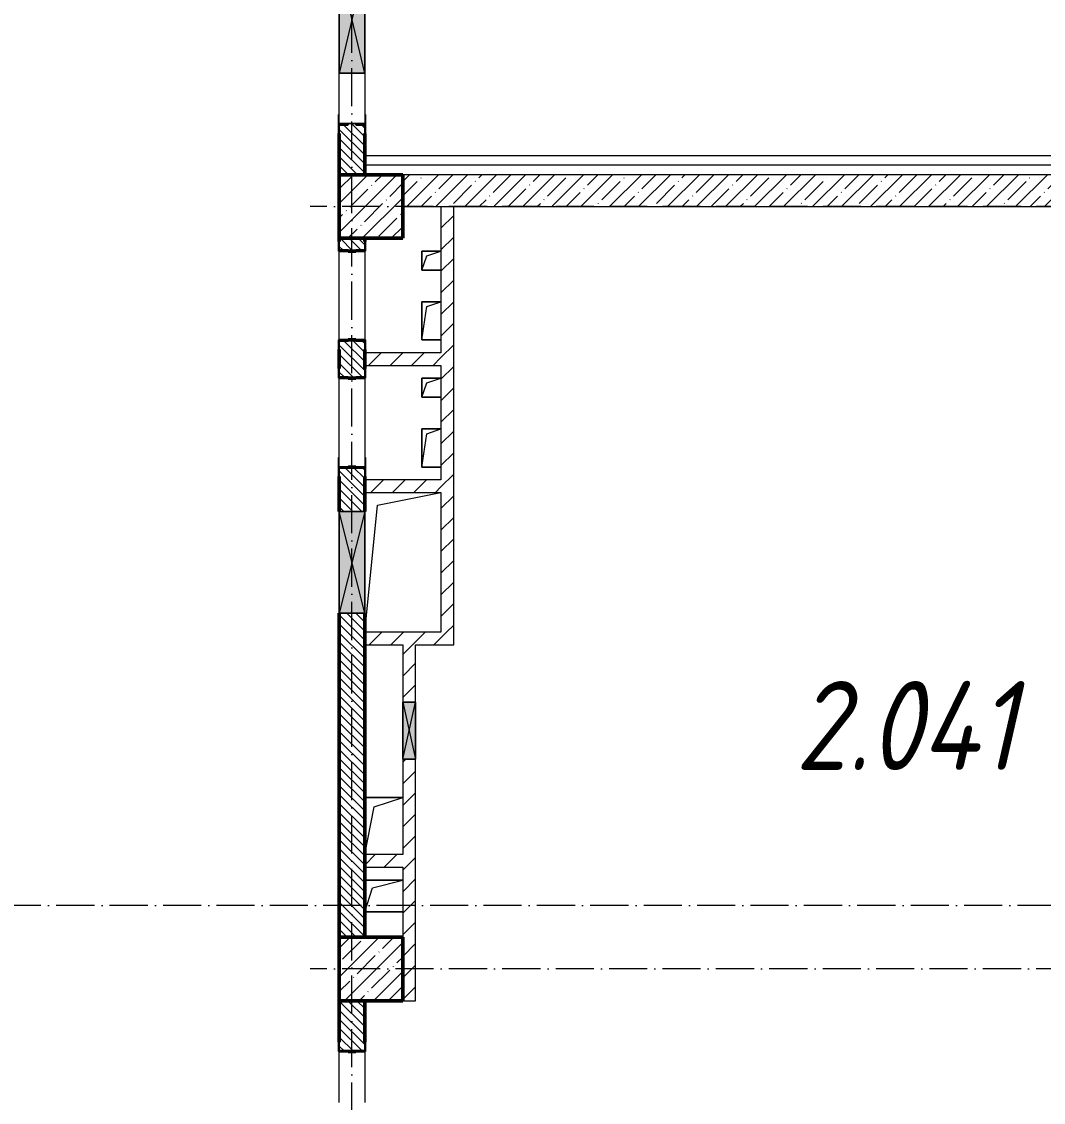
# Model space of a CAD drawing. Header units: millimetres. Extents: x -12989 to 629078, y -109036 to 555275.
# Drawn here: x 607319 to 615357, y 91065 to 99571 of the extents above; entities that cross this region are included whole.
import ezdxf

# ---------------------------------------------------------------- set-up
doc = ezdxf.new("R2010")
doc.units = ezdxf.units.MM
doc.linetypes.add('50_200_ШТРИХ_1Т_ш5_п1_п1_', pattern=[700, 500, -100, 0, -100])
for name, color, linetype, lineweight in [('A-DETL-____-OTLN-4', 7, 'Continuous', 18), ('A-DETL-GENF-OTLN', 7, 'Continuous', 9), ('A-FLOR-____-OTLN', 7, 'Continuous', 9), ('A-GENM-____-MCUT', 7, 'Continuous', 25), ('A-GENM-____-OTLN', 7, 'Continuous', 9), ('A-GENM-____-OTLN-1', 7, 'Continuous', 25), ('A-GLAZ-____-OTLN', 7, 'Continuous', 9), ('A-WALL-____-MCUT-1', 7, 'Continuous', 9), ('A-WALL-____-MCUT-2', 7, 'Continuous', 50), ('A-WALL-____-PATT-1', 7, 'Continuous', 9), ('A-WALL-FNSH-MCUT-1', 7, 'Continuous', 9), ('I-WALL-____-OTLN', 7, 'Continuous', 9), ('S-COLS-____-MCUT', 7, 'Continuous', 50), ('S-COLS-____-OTLN', 7, 'Continuous', 9), ('S-GRID-____-OTLN-1', 7, '50_200_ШТРИХ_1Т_ш5_п1_п1_', 9), ('Марки помещений', 7, 'Continuous', 9)]:
    doc.layers.add(name, color=color, linetype=linetype, lineweight=lineweight)
doc.styles.add('ISOCPEUR_I_3', font='isocpeui.ttf', dxfattribs={"width": 0.85, "height": 2.2})
pattern_1 = [(135, (516567.8, 90784.41), (-35.35534, -35.35534), [])]
pattern_2 = [(45, (516567.8, 90784.41), (-84.85281, 84.85281), [])]

# ---------------------------------------------------------------- blocks, each defined once
blk = doc.blocks.new('BSC_Колонна _Прямоугольная - 500х500-V23-АР1_План отверстий 2 этажа в осях 1-64_А-ГГ')
at = {"layer": 'S-COLS-____-OTLN'}
h = blk.add_hatch(dxfattribs=at)
h.set_pattern_fill('FP_52', color=256, style=0, pattern_type=2)
h.set_pattern_definition([(45, (-93500, -7331.04), (-114.04925, 114.04925), []), (45, (-93385.95, -7331.04), (-114.04925, 114.04925), [201.613, -40.323, 3.353, -36.97])])
h.paths.add_polyline_path([(-250, -250), (250, -250), (250, 250), (-250, 250)], flags=0)
at = {"layer": 'S-COLS-____-MCUT'}
for p, q in [((250, 250), (-250, 250)), ((-250, 250), (-250, -250)), ((250, -250), (250, 250)), ((-250, -250), (250, -250))]:
    blk.add_line(p, q, dxfattribs=at)
blk = doc.blocks.new('BSC_Колонна _Прямоугольная - 500х500-V78-АР1_План отверстий 2 этажа в осях 1-64_А-ГГ')
at = {"layer": 'S-COLS-____-OTLN'}
h = blk.add_hatch(dxfattribs=at)
h.set_pattern_fill('FP_107', color=256, style=0, pattern_type=2)
h.set_pattern_definition([(45, (-93500, -1331.04), (-114.04925, 114.04925), []), (45, (-93385.95, -1331.04), (-114.04925, 114.04925), [201.613, -40.323, 3.353, -36.97])])
h.paths.add_polyline_path([(-250, -250), (250, -250), (250, 250), (-250, 250)], flags=0)
at = {"layer": 'S-COLS-____-MCUT'}
for p, q in [((250, 250), (-250, 250)), ((-250, 250), (-250, -250)), ((250, -250), (250, 250)), ((-250, -250), (250, -250))]:
    blk.add_line(p, q, dxfattribs=at)
blk = doc.blocks.new('Фахверк_СКБ_Уголок - 200_3960-28268576-АР1_План отверстий 2 этажа в осях 1-64_А-ГГ')
at = {"layer": 'A-GENM-____-MCUT'}
for p, q in [((200, 156), (125, 156)), ((125, 156), (125, 81)), ((131, 81), (131, 150)), ((131, 150), (200, 150)), ((200, 150), (200, 156)), ((125, 81), (131, 81)), ((131, 19), (125, 19)), ((125, 19), (125, -56)), ((131, -50), (131, 19)), ((125, -56), (200, -56)), ((200, -50), (131, -50)), ((200, -56), (200, -50))]:
    blk.add_line(p, q, dxfattribs=at)
blk = doc.blocks.new('154_Стойка_СКБ_Уголок - СМ-2480_200-28346303-АР1_План отверстий 2 этажа в осях 1-64_А-ГГ')
at = {"layer": 'A-GENM-____-MCUT'}
for p, q in [((125, 156), (125, 81)), ((200, 156), (125, 156)), ((131, 81), (131, 150)), ((131, 150), (200, 150)), ((200, 150), (200, 156)), ((125, 81), (131, 81)), ((131, 19), (125, 19)), ((125, 19), (125, -56)), ((131, -50), (131, 19)), ((125, -56), (200, -56)), ((200, -50), (131, -50)), ((200, -56), (200, -50))]:
    blk.add_line(p, q, dxfattribs=at)
blk = doc.blocks.new('Стойка_Влож_Полоса боковая - Полоса-28213942-АР1_План отверстий 2 этажа в осях 1-64_А-ГГ')
at = {"layer": 'A-GENM-____-OTLN'}
for p, q in [((-5, 60), (0, 60)), ((-5, -60), (-5, 60)), ((0, 31), (0, -31)), ((0, -60), (-5, -60))]:
    blk.add_line(p, q, dxfattribs=at)
blk = doc.blocks.new('Стойка_Влож_Уголок_Опорный - Уголок-28213941-АР1_План отверстий 2 этажа в осях 1-64_А-ГГ')
at = {"layer": 'A-GENM-____-OTLN'}
for p, q in [((-212, -6), (-212, 0)), ((0, 0), (0, -6)), ((-212, -75), (-212, -6)), ((-212, -6), (-206, -6)), ((-212, -75), (-206, -75)), ((-6, -6), (0, -6)), ((-6, -75), (0, -75)), ((0, -6), (0, -75))]:
    blk.add_line(p, q, dxfattribs=at)
blk = doc.blocks.new('154_Стойка_СКБ_Уголок - СМ-2180_200-28268025-АР1_План отверстий 2 этажа в осях 1-64_А-ГГ')
at = {"layer": 'A-GENM-____-MCUT'}
for p, q in [((125, 156), (125, 81)), ((200, 156), (125, 156)), ((131, 81), (131, 150)), ((131, 150), (200, 150)), ((200, 150), (200, 156)), ((125, 81), (131, 81)), ((131, 19), (125, 19)), ((125, 19), (125, -56)), ((131, -50), (131, 19)), ((125, -56), (200, -56)), ((200, -50), (131, -50)), ((200, -56), (200, -50))]:
    blk.add_line(p, q, dxfattribs=at)
blk = doc.blocks.new('Фахверк_СКБ_Уголок - 200_3960_зеркало-28268689-АР1_План отверстий 2 этажа в осях 1-64_А-ГГ')
at = {"layer": 'A-GENM-____-MCUT'}
for p, q in [((200, 156), (125, 156)), ((125, 156), (125, 81)), ((131, 81), (131, 150)), ((131, 150), (200, 150)), ((200, 150), (200, 156)), ((125, 81), (131, 81)), ((131, 19), (125, 19)), ((125, 19), (125, -56)), ((131, -50), (131, 19)), ((125, -56), (200, -56)), ((200, -50), (131, -50)), ((200, -56), (200, -50))]:
    blk.add_line(p, q, dxfattribs=at)
blk = doc.blocks.new('AR_Отверстие прямоугольное _в плите_ - AR_Отверстие прямоугольное _в плите_-30423627-АР1_План отверстий 2 этажа в осях 1-64_А-ГГ')
at = {"layer": 'A-GENM-____-OTLN'}
for p, q in [((75, 75), (-75, 75)), ((-75, 75), (-75, -75)), ((-75, -75), (-37.5, 37.5)), ((-37.5, 37.5), (75, 75)), ((-75, -75), (75, -75))]:
    blk.add_line(p, q, dxfattribs=at)
blk = doc.blocks.new('AR_Отверстие прямоугольное _в плите_ - AR_Отверстие прямоугольное _в плите_-30423637-АР1_План отверстий 2 этажа в осях 1-64_А-ГГ')
at = {"layer": 'A-GENM-____-OTLN'}
for p, q in [((75, 150), (-75, 150)), ((-75, 150), (-75, -150)), ((-75, -150), (-37.5, 112.5)), ((-37.5, 112.5), (75, 150)), ((-75, -150), (75, -150))]:
    blk.add_line(p, q, dxfattribs=at)
blk = doc.blocks.new('AR_Отверстие прямоугольное _в плите_ - AR_Отверстие прямоугольное _в плите_-30552713-АР1_План отверстий 2 этажа в осях 1-64_А-ГГ')
at = {"layer": 'A-GENM-____-OTLN'}
for p, q in [((-200, 450), (300, 550)), ((-300, -550), (-200, 450))]:
    blk.add_line(p, q, dxfattribs=at)
blk = doc.blocks.new('AR_Отверстие прямоугольное _в плите_ - AR_Отверстие прямоугольное _в плите_-30552572-АР1_План отверстий 2 этажа в осях 1-64_А-ГГ')
at = {"layer": 'A-GENM-____-OTLN'}
for p, q in [((150, 125), (-150, 125)), ((-87.5, 62.5), (150, 125)), ((-150, -125), (-87.5, 62.5)), ((-150, -125), (150, -125))]:
    blk.add_line(p, q, dxfattribs=at)
blk = doc.blocks.new('AR_Отверстие прямоугольное _в плите_ - AR_Отверстие прямоугольное _в плите_-V177-АР1_План отверстий 2 этажа в осях 1-64_А-ГГ')
at = {"layer": 'A-GENM-____-OTLN'}
for p, q in [((150, 225), (-150, 225)), ((-75, 150), (150, 225)), ((-150, -225), (-75, 150))]:
    blk.add_line(p, q, dxfattribs=at)
blk = doc.blocks.new('AR_Отверстие прямоугольное _в стене_ - AR_Отверстие прямоугольное _в стене__ОВ-36856221-АР1_План отверстий 2 этажа в осях 1-64_А-ГГ')
at = {"layer": 'A-GLAZ-____-OTLN'}
blk.add_hatch(color=256, dxfattribs=at).paths.add_polyline_path([(-225, -50), (225, -50), (225, 50), (-225, 50)], flags=0)
at = {"layer": 'A-DETL-GENF-OTLN'}
for p, q in [((-225, -50), (-225, 50)), ((-225, 50), (225, 50)), ((225, 50), (-225, -50)), ((-225, 50), (225, -50)), ((225, 50), (-225, 50)), ((-225, 50), (-225, -50)), ((225, 50), (225, -50)), ((225, -50), (225, 50)), ((225, -50), (-225, -50)), ((-225, -50), (225, -50))]:
    blk.add_line(p, q, dxfattribs=at)
blk = doc.blocks.new('AR_Отверстие прямоугольное _в стене__БезПР - AR_Отверстие прямоугольное _в стене__БезПР-36854796-АР1_План отверстий 2 этажа в осях 1-64_А-ГГ')
at = {"layer": 'A-GLAZ-____-OTLN'}
blk.add_hatch(color=256, dxfattribs=at).paths.add_polyline_path([(400, -100), (400, 100), (-400, 100), (-400, -100), (355.2, -100)], flags=0)
at = {"layer": 'A-DETL-GENF-OTLN'}
for p, q in [((-400, -100), (-400, 100)), ((-400, 100), (400, 100)), ((400, 100), (-400, -100)), ((-400, 100), (400, -100)), ((400, 100), (-400, 100)), ((-400, 100), (-400, -100)), ((400, 100), (400, -100)), ((400, -100), (400, 100)), ((400, -100), (-400, -100)), ((-400, -100), (400, -100))]:
    blk.add_line(p, q, dxfattribs=at)
at = {"layer": 'A-GLAZ-____-OTLN'}
blk.add_line((400, 100), (-400, 100), dxfattribs=at)
blk = doc.blocks.new('AR_Отверстие прямоугольное _в стене_ - AR_Отверстие прямоугольное _в стене__ОВ-36798040-АР1_План отверстий 2 этажа в осях 1-64_А-ГГ')
at = {"layer": 'A-GLAZ-____-OTLN'}
blk.add_hatch(color=256, dxfattribs=at).paths.add_polyline_path([(425, -100), (425, 100), (-425, 100), (-425, -100)], flags=0)
at = {"layer": 'A-DETL-GENF-OTLN'}
for p, q in [((-425, -100), (-425, 100)), ((-425, 100), (425, 100)), ((425, 100), (-425, -100)), ((-425, 100), (425, -100)), ((425, 100), (-425, 100)), ((-425, 100), (-425, -100)), ((425, 100), (425, -100)), ((425, -100), (425, 100)), ((425, -100), (-425, -100)), ((-425, -100), (425, -100))]:
    blk.add_line(p, q, dxfattribs=at)
blk = doc.blocks.new('3эт')
at = {"layer": 'S-GRID-____-OTLN-1', "color": 251, "ltscale": 0.6, "true_color": 0x636466}
for p, q in [((377120.7, -91346.1), (377120.7, -36982.5)), ((387845.1, -79532.4), (376792, -79532.4)), ((387697.2, -85032.4), (279101.9, -85032.4)), ((387845.1, -85532.4), (376792, -85532.4))]:
    blk.add_line(p, q, dxfattribs=at)

msp = doc.modelspace()

# ---------------------------------------------------------------- hatches: boundary and pattern name
at = {"layer": 'A-WALL-____-PATT-1'}
h = msp.add_hatch(dxfattribs=at)
h.set_pattern_fill('FP_6', color=256, style=0, pattern_type=2)
h.set_pattern_definition(pattern_1)
h.paths.add_polyline_path([(610017.7976, 98365.4504), (610017.7976, 98759.4504), (609948.7976, 98759.4504), (609948.7976, 98765.4504), (609886.7976, 98765.4504), (609886.7976, 98759.4504), (609817.7976, 98759.4504), (609817.7976, 98365.4504)], flags=0)
h.paths.add_polyline_path([(609948.7976, 100465.4504), (609948.7976, 100471.4504), (610017.7976, 100471.4504), (610017.7976, 100865.4504), (609817.7976, 100865.4504), (609817.7976, 100471.4504), (609886.7976, 100471.4504), (609886.7976, 100465.4504)], flags=0)
h = msp.add_hatch(dxfattribs=at)
h.set_pattern_fill('FP_25', color=256, style=0, pattern_type=2)
h.set_pattern_definition([(45, (516567.8, 90784.41), (-114.04925, 114.04925), []), (45, (516681.85, 90784.41), (-114.04925, 114.04925), [201.612, -40.322, 3.353, -36.97])])
h.paths.add_polyline_path([(617317.7976, 98115.4504), (617317.7976, 98365.4504), (610317.7976, 98365.4504), (610317.7976, 98115.4504), (617299.5724, 98115.4504)], flags=0)
h = msp.add_hatch(dxfattribs=at)
h.set_pattern_fill('FP_4', color=256, style=0, pattern_type=2)
h.set_pattern_definition(pattern_2)
h.paths.add_polyline_path([(610717.7976, 94765.4504), (610717.7976, 98115.4504), (610617.7976, 98115.4504), (610617.7976, 94765.4504)], flags=0)
h = msp.add_hatch(dxfattribs=at)
h.set_pattern_fill('FP_6', color=256, style=0, pattern_type=2)
h.set_pattern_definition(pattern_1)
h.paths.add_polyline_path([(609817.7976, 92365.4504), (610017.7976, 92365.4504), (610017.7976, 94915.4504), (609817.7976, 94915.4504)], flags=0)
h.paths.add_polyline_path([(609998.8787, 95715.4504), (610017.7976, 95715.4504), (610017.4733, 96059.4504), (609948.7976, 96059.4504), (609948.7976, 96065.4504), (609886.7976, 96065.4504), (609886.7976, 96059.4504), (609817.7976, 96059.4504), (609817.7976, 95715.4504), (609948.7976, 95715.4504)], flags=0)
h.paths.add_polyline_path([(609948.7976, 96765.4504), (609948.7976, 96771.4504), (610017.7976, 96771.4504), (610017.7976, 97059.4504), (609948.7976, 97059.4504), (609948.7976, 97065.4504), (609886.7976, 97065.4504), (609886.7976, 97059.4504), (609817.7976, 97059.4504), (609817.7976, 96771.4504), (609886.7976, 96771.4504), (609886.7976, 96765.4504)], flags=0)
h.paths.add_polyline_path([(609948.7976, 97765.4504), (609948.7976, 97771.4504), (610017.7976, 97771.4504), (610017.7976, 97865.4504), (609817.7976, 97865.4504), (609817.7976, 97771.4504), (609886.7976, 97771.4504), (609886.7976, 97765.4504)], flags=0)
h = msp.add_hatch(dxfattribs=at)
h.set_pattern_fill('FP_4', color=256, style=0, pattern_type=2)
h.set_pattern_definition(pattern_2)
h.paths.add_polyline_path([(610617.7976, 96865.4504), (610617.7976, 96965.4504), (610017.7976, 96965.4504), (610017.7976, 96865.4504), (610229.7153, 96865.4504)], flags=0)
h = msp.add_hatch(dxfattribs=at)
h.set_pattern_fill('FP_4', color=256, style=0, pattern_type=2)
h.set_pattern_definition(pattern_2)
h.paths.add_polyline_path([(610617.7976, 95865.4504), (610617.7976, 95965.4504), (610017.7976, 95965.4504), (610017.7976, 95865.4504), (610229.7153, 95865.4504)], flags=0)
h = msp.add_hatch(dxfattribs=at)
h.set_pattern_fill('FP_4', color=256, style=0, pattern_type=2)
h.set_pattern_definition(pattern_2)
h.paths.add_polyline_path([(610017.7976, 94665.4504), (610717.7976, 94665.4504), (610717.7976, 94765.4504), (610017.7976, 94765.4504)], flags=0)
h = msp.add_hatch(dxfattribs=at)
h.set_pattern_fill('FP_4', color=256, style=0, pattern_type=2)
h.set_pattern_definition(pattern_2)
h.paths.add_polyline_path([(610417.7976, 91865.4504), (610417.7976, 93765.4504), (610317.7976, 93765.4504), (610317.7976, 91865.4504)], flags=0)
h.paths.add_polyline_path([(610417.7976, 94215.4504), (610417.7976, 94665.4504), (610317.7976, 94665.4504), (610317.7976, 94215.4504), (610390.5249, 94215.4504)], flags=0)
h = msp.add_hatch(dxfattribs=at)
h.set_pattern_fill('FP_4', color=256, style=0, pattern_type=2)
h.set_pattern_definition(pattern_2)
h.paths.add_polyline_path([(610017.7976, 92915.4504), (610317.7976, 92915.4504), (610317.7976, 93015.4504), (610017.7976, 93015.4504)], flags=0)
h = msp.add_hatch(dxfattribs=at)
h.set_pattern_fill('FP_6', color=256, style=0, pattern_type=2)
h.set_pattern_definition(pattern_1)
h.paths.add_polyline_path([(610017.7976, 89365.4504), (610017.7976, 89759.4504), (609948.7976, 89759.4504), (609948.7976, 89765.4504), (609886.7976, 89765.4504), (609886.7976, 89759.4504), (609817.7976, 89759.4504), (609817.7976, 89365.4504), (609977.7976, 89365.4504)], flags=0)
h.paths.add_polyline_path([(609948.7976, 91465.4504), (609948.7976, 91471.4504), (610017.7976, 91471.4504), (610017.7976, 91865.4504), (609817.7976, 91865.4504), (609817.7976, 91471.4504), (609886.7976, 91471.4504), (609886.7976, 91465.4504)], flags=0)

# ---------------------------------------------------------------- linework, layer by layer
at = {"layer": 'A-DETL-____-OTLN-4'}
for p, q in [((617567.7976, 98515.4504), (610017.7976, 98515.4504)), ((617567.7976, 98440.4504), (610017.7976, 98440.4504))]:
    msp.add_line(p, q, dxfattribs=at)
at = {"layer": 'A-FLOR-____-OTLN'}
for p, q in [((610467.7976, 97765.4504), (610617.7976, 97765.4504)), ((610467.7976, 97615.4504), (610467.7976, 97765.4504)), ((610617.7976, 97615.4504), (610467.7976, 97615.4504)), ((610467.7976, 97365.4504), (610617.7976, 97365.4504)), ((610467.7976, 97065.4504), (610467.7976, 97365.4504)), ((610617.7976, 97065.4504), (610467.7976, 97065.4504)), ((610467.7976, 96765.4504), (610617.7976, 96765.4504)), ((610467.7976, 96615.4504), (610467.7976, 96765.4504)), ((610617.7976, 96615.4504), (610467.7976, 96615.4504)), ((610467.7976, 96365.4504), (610617.7976, 96365.4504)), ((610467.7976, 96065.4504), (610467.7976, 96365.4504)), ((610617.7976, 96065.4504), (610467.7976, 96065.4504)), ((610017.7976, 93465.4504), (610317.7976, 93465.4504)), ((610017.7976, 92815.4504), (610317.7976, 92815.4504)), ((610317.7976, 92565.4504), (610017.7976, 92565.4504))]:
    msp.add_line(p, q, dxfattribs=at)
at = {"layer": 'A-WALL-____-MCUT-1'}
for p, q in [((617317.7976, 98365.4504), (610317.7976, 98365.4504)), ((610317.7976, 98115.4504), (617317.7976, 98115.4504))]:
    msp.add_line(p, q, dxfattribs=at)
at = {"layer": 'A-WALL-____-MCUT-2'}
for p, q in [((609817.7976, 98690.4504), (609817.7976, 98365.4504)), ((610017.7976, 98365.4504), (610017.7976, 98690.4504)), ((609817.7976, 97865.4504), (609817.7976, 97840.4504)), ((610017.7976, 97840.4504), (610017.7976, 97865.4504)), ((609886.7976, 97765.4504), (609948.7976, 97765.4504)), ((609948.7976, 97065.4504), (609886.7976, 97065.4504)), ((609817.7976, 96990.4504), (609817.7976, 96840.4504)), ((610017.7976, 96840.4504), (610017.7976, 96990.4504)), ((609886.7976, 96765.4504), (609948.7976, 96765.4504)), ((609948.7976, 96065.4504), (609886.7976, 96065.4504)), ((609817.7976, 95990.4504), (609817.7976, 95715.4504)), ((610017.7976, 95715.4504), (610017.7976, 95990.4504)), ((609817.7976, 94915.4504), (609817.7976, 92365.4504)), ((610017.7976, 92365.4504), (610017.7976, 94915.4504)), ((609817.7976, 91865.4504), (609817.7976, 91540.4504)), ((610017.7976, 91540.4504), (610017.7976, 91865.4504)), ((609886.7976, 91465.4504), (609948.7976, 91465.4504))]:
    msp.add_line(p, q, dxfattribs=at)
at = {"layer": 'A-WALL-FNSH-MCUT-1'}
for p, q in [((610617.7976, 98115.4504), (610617.7976, 96965.4504)), ((610717.7976, 94665.4504), (610717.7976, 98115.4504)), ((610617.7976, 96965.4504), (610017.7976, 96965.4504)), ((610017.7976, 96865.4504), (610617.7976, 96865.4504)), ((610617.7976, 96865.4504), (610617.7976, 95965.4504)), ((610617.7976, 95965.4504), (610017.7976, 95965.4504)), ((610017.7976, 95865.4504), (610617.7976, 95865.4504)), ((610617.7976, 95865.4504), (610617.7976, 94765.4504)), ((610617.7976, 94765.4504), (610017.7976, 94765.4504)), ((610017.7976, 94665.4504), (610317.7976, 94665.4504)), ((610317.7976, 94665.4504), (610317.7976, 94215.4504)), ((610417.7976, 94215.4504), (610417.7976, 94665.4504)), ((610417.7976, 94665.4504), (610717.7976, 94665.4504)), ((610317.7976, 93765.4504), (610317.7976, 93015.4504)), ((610417.7976, 91865.4504), (610417.7976, 93765.4504)), ((610317.7976, 93015.4504), (610017.7976, 93015.4504)), ((610017.7976, 92915.4504), (610317.7976, 92915.4504)), ((610317.7976, 92915.4504), (610317.7976, 92365.4504)), ((610317.7976, 91865.4504), (610417.7976, 91865.4504))]:
    msp.add_line(p, q, dxfattribs=at)
at = {"layer": 'I-WALL-____-OTLN'}
for p, q in [((609817.7976, 98765.4504), (609817.7976, 99165.4504)), ((610017.7976, 99165.4504), (610017.7976, 98765.4504)), ((609817.7976, 97065.4504), (609817.7976, 97765.4504)), ((610017.7976, 97765.4504), (610017.7976, 97065.4504)), ((609817.7976, 96065.4504), (609817.7976, 96765.4504)), ((610017.7976, 96765.4504), (610017.7976, 96065.4504)), ((609817.7976, 91065.4504), (609817.7976, 91465.4504)), ((610017.7976, 91465.4504), (610017.7976, 91065.4504))]:
    msp.add_line(p, q, dxfattribs=at)

# ---------------------------------------------------------------- block references
msp.add_blockref('3эт', (232797.0902, 177647.8646))
at = {"layer": 'A-GENM-____-OTLN'}
for name, p, rotation in [('Стойка_Влож_Уголок_Опорный - Уголок-28213941-АР1_План отверстий 2 этажа в осях 1-64_А-ГГ', (609811.7976, 98765.4504), 180), ('Стойка_Влож_Полоса боковая - Полоса-28213942-АР1_План отверстий 2 этажа в осях 1-64_А-ГГ', (609917.7976, 98765.4504), 269.9999999999999), ('Стойка_Влож_Уголок_Опорный - Уголок-28213941-АР1_План отверстий 2 этажа в осях 1-64_А-ГГ', (609811.7976, 96065.4504), 180)]:
    msp.add_blockref(name, p, dxfattribs=dict(at, rotation=rotation))
for name, p in [('AR_Отверстие прямоугольное _в плите_ - AR_Отверстие прямоугольное _в плите_-30423627-АР1_План отверстий 2 этажа в осях 1-64_А-ГГ', (610542.7976, 97690.4504)), ('AR_Отверстие прямоугольное _в плите_ - AR_Отверстие прямоугольное _в плите_-30423637-АР1_План отверстий 2 этажа в осях 1-64_А-ГГ', (610542.7976, 97215.4504)), ('AR_Отверстие прямоугольное _в плите_ - AR_Отверстие прямоугольное _в плите_-30423627-АР1_План отверстий 2 этажа в осях 1-64_А-ГГ', (610542.7976, 96690.4504)), ('AR_Отверстие прямоугольное _в плите_ - AR_Отверстие прямоугольное _в плите_-30423637-АР1_План отверстий 2 этажа в осях 1-64_А-ГГ', (610542.7976, 96215.4504)), ('AR_Отверстие прямоугольное _в плите_ - AR_Отверстие прямоугольное _в плите_-30552713-АР1_План отверстий 2 этажа в осях 1-64_А-ГГ', (610317.7976, 95315.4504)), ('AR_Отверстие прямоугольное _в плите_ - AR_Отверстие прямоугольное _в плите_-V177-АР1_План отверстий 2 этажа в осях 1-64_А-ГГ', (610167.7976, 93240.4504)), ('AR_Отверстие прямоугольное _в плите_ - AR_Отверстие прямоугольное _в плите_-30552572-АР1_План отверстий 2 этажа в осях 1-64_А-ГГ', (610167.7976, 92690.4504))]:
    msp.add_blockref(name, p, dxfattribs=at)
at = {"layer": 'A-GENM-____-OTLN-1'}
for name, p, rotation in [('154_Стойка_СКБ_Уголок - СМ-2480_200-28346303-АР1_План отверстий 2 этажа в осях 1-64_А-ГГ', (609867.7976, 98890.4504), 269.9999999999999), ('Фахверк_СКБ_Уголок - 200_3960_зеркало-28268689-АР1_План отверстий 2 этажа в осях 1-64_А-ГГ', (609967.7976, 97640.4504), 89.9999999999999), ('Фахверк_СКБ_Уголок - 200_3960-28268576-АР1_План отверстий 2 этажа в осях 1-64_А-ГГ', (609867.7976, 97190.4504), 269.9999999999999), ('Фахверк_СКБ_Уголок - 200_3960_зеркало-28268689-АР1_План отверстий 2 этажа в осях 1-64_А-ГГ', (609967.7976, 96640.4504), 89.9999999999999), ('154_Стойка_СКБ_Уголок - СМ-2180_200-28268025-АР1_План отверстий 2 этажа в осях 1-64_А-ГГ', (609867.7976, 96190.4504), 269.9999999999999), ('Фахверк_СКБ_Уголок - 200_3960-28268576-АР1_План отверстий 2 этажа в осях 1-64_А-ГГ', (609967.7976, 91340.4504), 89.9999999999999)]:
    msp.add_blockref(name, p, dxfattribs=dict(at, rotation=rotation))
at = {"layer": 'A-GLAZ-____-OTLN'}
for name, p, rotation in [('AR_Отверстие прямоугольное _в стене_ - AR_Отверстие прямоугольное _в стене__ОВ-36798040-АР1_План отверстий 2 этажа в осях 1-64_А-ГГ', (609917.7976, 99590.4504), 269.9999999999999), ('AR_Отверстие прямоугольное _в стене__БезПР - AR_Отверстие прямоугольное _в стене__БезПР-36854796-АР1_План отверстий 2 этажа в осях 1-64_А-ГГ', (609917.7976, 95315.4504), 269.9999999999999), ('AR_Отверстие прямоугольное _в стене_ - AR_Отверстие прямоугольное _в стене__ОВ-36856221-АР1_План отверстий 2 этажа в осях 1-64_А-ГГ', (610367.7976, 93990.4504), 90)]:
    msp.add_blockref(name, p, dxfattribs=dict(at, rotation=rotation))
at = {"layer": 'S-COLS-____-OTLN'}
for name, p in [('BSC_Колонна _Прямоугольная - 500х500-V23-АР1_План отверстий 2 этажа в осях 1-64_А-ГГ', (610067.7976, 98115.4504)), ('BSC_Колонна _Прямоугольная - 500х500-V78-АР1_План отверстий 2 этажа в осях 1-64_А-ГГ', (610067.7976, 92115.4504))]:
    msp.add_blockref(name, p, dxfattribs=at)

# ---------------------------------------------------------------- texts
at = {"layer": 'Марки помещений', "insert": (613404.6901, 94381.2098), "char_height": 700, "width": 769.62, "attachment_point": 1, "style": 'ISOCPEUR_I_3'}
msp.add_mtext('2.041', dxfattribs=at)

doc.saveas('drawing.dxf')
